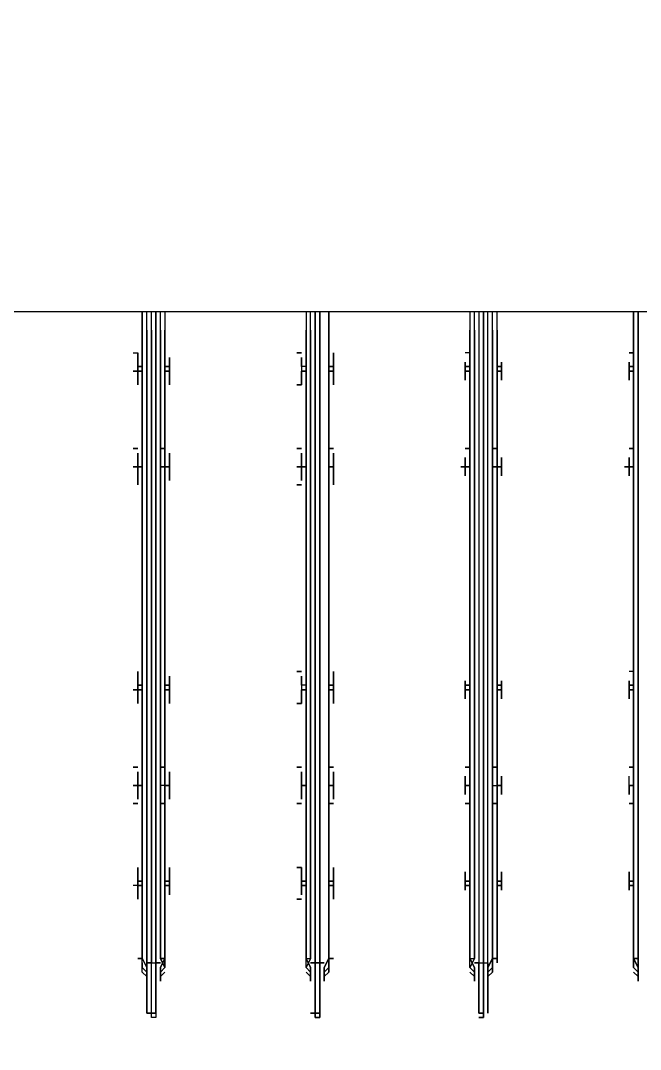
# Model space of a CAD drawing. Header units: metres. Extents: x 530959 to 531458, y 2674234 to 2674577.
# Drawn here: x 531161.9107 to 531162.0992, y 2674391.1838 to 2674391.4964 of the extents above; entities that cross this region are included whole.
import ezdxf

# ---------------------------------------------------------------- set-up
doc = ezdxf.new("R2010")
doc.units = ezdxf.units.M
doc.linetypes.add('PDF_IMPORT', pattern=[1, 0.8, -0.2])
doc.layers.add('300mm Hume Pipe', color=74, linetype='Continuous')
doc.layers.add('IDT', color=7, linetype='Continuous')

# ---------------------------------------------------------------- blocks, each defined once
blk = doc.blocks.new('IDT')
at = {"layer": 'IDT', "color": 0, "lineweight": 25}
for p, q in [((14.09583, 15.45292), (14.09583, 15.46952)), ((14.09583, 15.46952), (14.09583, 15.45292)), ((14.09721, 15.46952), (14.09583, 15.46952)), ((14.09583, 15.46952), (14.09721, 15.46952)), ((14.09583, 15.45292), (14.09583, 15.46952)), ((14.09583, 15.46952), (14.09583, 15.45292)), ((14.14562, 15.46952), (14.14562, 15.45292)), ((14.14701, 15.46952), (14.14562, 15.46952)), ((14.14562, 15.45292), (14.14562, 15.46952)), ((14.14562, 15.46952), (14.14701, 15.46952)), ((14.14701, 15.45292), (14.14701, 15.46952)), ((14.14701, 15.46952), (14.14701, 15.45292)), ((14.19542, 15.45292), (14.19542, 15.46952)), ((14.19542, 15.46952), (14.1968, 15.46952)), ((14.19542, 15.45292), (14.19542, 15.46952)), ((14.19542, 15.46952), (14.1968, 15.46952)), ((14.1968, 15.46952), (14.1968, 15.45292)), ((14.1968, 15.46952), (14.1968, 15.45292)), ((14.09445, 15.45292), (14.09445, 15.46813)), ((14.09445, 15.46813), (14.09445, 15.45292)), ((14.09721, 15.46813), (14.09583, 15.46813)), ((14.09583, 15.46813), (14.09721, 15.46813)), ((14.09721, 15.46813), (14.09583, 15.46813)), ((14.09583, 15.46813), (14.09721, 15.46813)), ((14.09721, 15.46813), (14.09721, 15.45292)), ((14.09721, 15.45292), (14.09721, 15.46813)), ((14.14701, 15.46813), (14.14562, 15.46813)), ((14.14562, 15.46813), (14.14562, 15.45292)), ((14.14562, 15.45292), (14.14562, 15.46813)), ((14.14562, 15.46813), (14.14701, 15.46813)), ((14.14701, 15.46813), (14.14839, 15.46813)), ((14.14839, 15.46813), (14.14701, 15.46813)), ((14.14701, 15.46813), (14.14701, 15.45292)), ((14.14701, 15.45292), (14.14701, 15.46813)), ((14.19542, 15.45292), (14.19542, 15.46813)), ((14.19542, 15.46813), (14.1968, 15.46813)), ((14.1968, 15.46813), (14.19542, 15.46813)), ((14.19542, 15.46813), (14.19542, 15.45292)), ((14.1968, 15.46813), (14.19818, 15.46813)), ((14.19818, 15.46813), (14.1968, 15.46813)), ((14.19818, 15.46813), (14.19818, 15.45292)), ((14.19818, 15.45292), (14.19818, 15.46813)), ((14.0488, 15.4543), (14.0488, 15.45845)), ((14.0488, 15.45845), (14.0488, 15.4543)), ((14.0488, 15.4543), (14.0488, 15.45845)), ((14.0488, 15.45845), (14.0488, 15.45707)), ((14.0488, 15.45707), (14.0488, 15.45845)), ((14.0488, 15.45845), (14.0488, 15.45707)), ((14.0488, 15.45707), (14.0488, 15.45845)), ((14.0488, 15.45845), (14.0488, 15.4543)), ((14.0488, 15.45707), (14.05018, 15.45569)), ((14.05018, 15.45569), (14.0488, 15.45707)), ((14.0488, 15.45707), (14.05018, 15.45569)), ((14.05018, 15.45569), (14.0488, 15.45707)), ((14.09306, 15.45569), (14.09445, 15.45707)), ((14.09445, 15.45707), (14.09306, 15.45569)), ((14.09445, 15.45707), (14.09445, 15.45845)), ((14.09445, 15.45845), (14.09445, 15.4543)), ((14.09445, 15.4543), (14.09445, 15.45845)), ((14.09445, 15.45845), (14.09445, 15.45707)), ((14.0986, 15.4543), (14.0986, 15.45845)), ((14.0986, 15.45845), (14.0986, 15.45707)), ((14.0986, 15.45707), (14.0986, 15.45845)), ((14.0986, 15.45845), (14.0986, 15.4543)), ((14.0986, 15.45707), (14.09998, 15.45569)), ((14.09998, 15.45569), (14.0986, 15.45707)), ((14.14424, 15.45707), (14.14286, 15.45569)), ((14.14286, 15.45569), (14.14424, 15.45707)), ((14.14424, 15.45845), (14.14424, 15.45707)), ((14.14424, 15.45707), (14.14424, 15.45845)), ((14.14424, 15.4543), (14.14424, 15.45845)), ((14.14424, 15.45845), (14.14424, 15.4543)), ((14.14839, 15.4543), (14.14839, 15.45845)), ((14.14839, 15.45845), (14.14839, 15.45707)), ((14.14839, 15.45707), (14.14839, 15.45845)), ((14.14839, 15.45845), (14.14839, 15.4543)), ((14.14839, 15.45707), (14.14977, 15.45569)), ((14.14977, 15.45569), (14.14839, 15.45707)), ((14.19403, 15.45707), (14.19265, 15.45569)), ((14.19265, 15.45569), (14.19403, 15.45707)), ((14.19403, 15.4543), (14.19403, 15.45845)), ((14.19403, 15.45845), (14.19403, 15.45707)), ((14.19403, 15.45707), (14.19403, 15.45845)), ((14.19403, 15.45845), (14.19403, 15.4543)), ((14.19818, 15.4543), (14.19818, 15.45845)), ((14.19818, 15.45845), (14.19818, 15.45707)), ((14.19818, 15.4543), (14.19818, 15.45845)), ((14.19818, 15.45845), (14.19818, 15.45707)), ((14.19818, 15.45707), (14.19957, 15.45569)), ((14.19818, 15.45707), (14.19957, 15.45569)), ((14.0488, 15.45154), (14.0488, 15.45569)), ((14.0488, 15.45569), (14.05018, 15.4543)), ((14.0488, 15.45154), (14.0488, 15.45569)), ((14.0488, 15.45569), (14.05018, 15.4543)), ((14.0488, 15.45569), (14.0488, 15.45154)), ((14.05018, 15.4543), (14.0488, 15.45569)), ((14.0488, 15.45154), (14.0488, 15.45569)), ((14.05018, 15.4543), (14.0488, 15.45569)), ((14.05018, 15.45154), (14.0488, 15.4543)), ((14.0488, 15.4543), (14.05018, 15.45154)), ((14.05018, 15.45154), (14.0488, 15.4543)), ((14.0488, 15.4543), (14.05018, 15.45154)), ((14.05018, 15.4543), (14.05018, 15.45292)), ((14.05018, 15.4543), (14.05018, 15.45292)), ((14.05018, 15.45292), (14.05018, 15.4543)), ((14.05018, 15.45292), (14.05018, 15.4543)), ((14.09306, 15.4543), (14.09445, 15.45569)), ((14.09445, 15.45569), (14.09306, 15.4543)), ((14.09306, 15.45154), (14.09306, 15.45569)), ((14.09306, 15.45569), (14.09306, 15.45154)), ((14.09306, 15.45292), (14.09306, 15.4543)), ((14.09306, 15.4543), (14.09306, 15.45292)), ((14.09445, 15.4543), (14.09306, 15.45154)), ((14.09306, 15.45154), (14.09445, 15.4543)), ((14.09998, 15.4543), (14.0986, 15.45569)), ((14.0986, 15.45569), (14.09998, 15.4543)), ((14.09998, 15.4543), (14.0986, 15.45569)), ((14.0986, 15.45569), (14.09998, 15.4543)), ((14.09998, 15.45154), (14.0986, 15.4543)), ((14.0986, 15.4543), (14.09998, 15.45154)), ((14.0986, 15.45154), (14.09998, 15.4543)), ((14.0986, 15.45154), (14.09998, 15.4543)), ((14.09998, 15.4543), (14.09998, 15.45292)), ((14.09998, 15.4543), (14.09998, 15.45292)), ((14.14286, 15.45569), (14.14286, 15.45154)), ((14.14286, 15.45154), (14.14286, 15.45569)), ((14.14286, 15.4543), (14.14424, 15.45569)), ((14.14424, 15.45569), (14.14286, 15.4543)), ((14.14286, 15.45292), (14.14286, 15.4543)), ((14.14286, 15.4543), (14.14286, 15.45292)), ((14.14286, 15.45154), (14.14424, 15.4543)), ((14.14424, 15.4543), (14.14286, 15.45154)), ((14.14977, 15.4543), (14.14839, 15.45569)), ((14.14839, 15.45569), (14.14977, 15.4543)), ((14.14977, 15.4543), (14.14839, 15.45569)), ((14.14839, 15.45569), (14.14977, 15.4543)), ((14.14977, 15.45154), (14.14839, 15.4543)), ((14.14839, 15.4543), (14.14977, 15.45154)), ((14.14839, 15.45154), (14.14977, 15.4543)), ((14.14839, 15.45154), (14.14977, 15.4543)), ((14.14977, 15.4543), (14.14977, 15.45292)), ((14.14977, 15.4543), (14.14977, 15.45292)), ((14.19403, 15.45569), (14.19265, 15.4543)), ((14.19265, 15.4543), (14.19403, 15.45569)), ((14.19403, 15.45569), (14.19265, 15.4543)), ((14.19265, 15.4543), (14.19403, 15.45569)), ((14.19265, 15.4543), (14.19265, 15.45292)), ((14.19265, 15.45292), (14.19265, 15.4543)), ((14.19265, 15.4543), (14.19403, 15.45154)), ((14.19265, 15.45154), (14.19403, 15.4543)), ((14.19403, 15.4543), (14.19265, 15.45154)), ((14.19403, 15.45154), (14.19265, 15.4543)), ((14.19957, 15.4543), (14.19818, 15.45569)), ((14.19957, 15.4543), (14.19818, 15.45569)), ((14.19957, 15.45154), (14.19818, 15.4543)), ((14.19957, 15.45154), (14.19818, 15.4543)), ((14.19957, 15.45569), (14.19957, 15.45154)), ((14.19957, 15.45569), (14.19957, 15.45154)), ((14.19957, 15.45292), (14.19957, 15.4543)), ((14.19957, 15.45292), (14.19957, 15.4543)), ((14.05018, 15.45154), (14.0488, 15.45154)), ((14.05018, 15.45154), (14.0488, 15.45154)), ((14.0488, 15.45154), (14.05018, 15.45154)), ((14.05018, 15.45154), (14.0488, 15.45154)), ((14.0488, 15.26066), (14.0488, 15.45154)), ((14.0488, 15.45154), (14.0488, 15.25513)), ((14.0488, 15.25513), (14.0488, 15.45154)), ((14.0488, 15.45154), (14.0488, 15.25513)), ((14.05018, 15.45292), (14.05018, 15.45154)), ((14.05018, 15.45292), (14.05018, 15.45154)), ((14.05018, 15.45154), (14.05018, 15.45292)), ((14.05018, 15.45292), (14.05018, 15.45154)), ((14.05018, 15.26066), (14.05018, 15.45154)), ((14.05018, 15.45154), (14.05018, 15.25513)), ((14.05018, 15.25513), (14.05018, 15.45154)), ((14.05018, 15.45154), (14.05018, 15.25513)), ((14.09168, 15.45154), (14.09168, 15.45292)), ((14.09168, 15.45292), (14.09168, 15.45154)), ((14.09168, 15.26066), (14.09168, 15.45154)), ((14.09168, 15.45154), (14.09306, 15.45154)), ((14.09306, 15.45154), (14.09168, 15.45154)), ((14.09168, 15.45154), (14.09168, 15.25513)), ((14.09306, 15.26066), (14.09306, 15.45154)), ((14.09306, 15.45154), (14.09306, 15.25513)), ((14.09583, 15.45292), (14.09445, 15.45292)), ((14.09445, 15.45292), (14.09445, 15.26066)), ((14.09583, 15.45292), (14.09445, 15.45292)), ((14.09445, 15.45292), (14.09445, 15.25513)), ((14.09721, 15.45292), (14.09583, 15.45292)), ((14.09721, 15.45292), (14.09583, 15.45292)), ((14.09583, 15.26066), (14.09583, 15.45292)), ((14.09583, 15.45292), (14.09583, 15.26066)), ((14.09583, 15.25513), (14.09583, 15.45292)), ((14.09583, 15.45292), (14.09583, 15.25513)), ((14.09721, 15.25513), (14.09721, 15.45292)), ((14.09721, 15.45292), (14.0986, 15.45292)), ((14.0986, 15.45292), (14.09721, 15.45292)), ((14.09721, 15.26066), (14.09721, 15.45292)), ((14.09998, 15.45154), (14.0986, 15.45154)), ((14.09998, 15.45154), (14.0986, 15.45154)), ((14.0986, 15.26066), (14.0986, 15.45154)), ((14.0986, 15.45154), (14.0986, 15.25513)), ((14.09998, 15.45292), (14.09998, 15.45154)), ((14.09998, 15.45292), (14.09998, 15.45154)), ((14.09998, 15.25513), (14.09998, 15.45154)), ((14.09998, 15.45154), (14.09998, 15.26066)), ((14.14286, 15.45154), (14.14147, 15.45154)), ((14.14147, 15.45154), (14.14286, 15.45154)), ((14.14286, 15.45154), (14.14286, 15.45292)), ((14.14286, 15.45292), (14.14286, 15.45154)), ((14.14286, 15.45154), (14.14286, 15.26066)), ((14.14286, 15.26066), (14.14286, 15.45154)), ((14.14286, 15.45154), (14.14286, 15.25513)), ((14.14286, 15.25513), (14.14286, 15.45154)), ((14.14562, 15.45292), (14.14424, 15.45292)), ((14.14424, 15.45292), (14.14562, 15.45292)), ((14.14562, 15.45292), (14.14562, 15.26066)), ((14.14562, 15.26066), (14.14562, 15.45292)), ((14.14562, 15.45292), (14.14701, 15.45292)), ((14.14701, 15.45292), (14.14562, 15.45292)), ((14.14562, 15.45292), (14.14562, 15.25513)), ((14.14562, 15.25513), (14.14562, 15.45292)), ((14.14701, 15.45292), (14.14701, 15.26066)), ((14.14701, 15.26066), (14.14701, 15.45292)), ((14.14701, 15.45292), (14.14839, 15.45292)), ((14.14839, 15.45292), (14.14701, 15.45292)), ((14.14701, 15.45292), (14.14701, 15.25513)), ((14.14701, 15.25513), (14.14701, 15.45292)), ((14.14977, 15.45154), (14.14839, 15.45154)), ((14.14977, 15.45154), (14.14839, 15.45154)), ((14.14839, 15.26066), (14.14839, 15.45154)), ((14.14839, 15.45154), (14.14839, 15.25513)), ((14.14977, 15.45292), (14.14977, 15.45154)), ((14.14977, 15.45292), (14.14977, 15.45154)), ((14.14977, 15.25513), (14.14977, 15.45154)), ((14.14977, 15.45154), (14.14977, 15.26066)), ((14.19265, 15.45154), (14.19265, 15.45292)), ((14.19265, 15.45292), (14.19265, 15.45154)), ((14.19403, 15.45154), (14.19265, 15.45154)), ((14.19265, 15.45154), (14.19403, 15.45154)), ((14.19265, 15.25513), (14.19265, 15.45154)), ((14.19265, 15.45154), (14.19265, 15.26066)), ((14.19542, 15.45292), (14.19403, 15.45292)), ((14.19403, 15.45292), (14.19542, 15.45292)), ((14.19403, 15.26066), (14.19403, 15.45154)), ((14.19403, 15.45154), (14.19403, 15.25513)), ((14.19542, 15.45292), (14.19542, 15.26066)), ((14.19542, 15.26066), (14.19542, 15.45292)), ((14.19542, 15.45292), (14.19542, 15.25513)), ((14.19542, 15.25513), (14.19542, 15.45292)), ((14.1968, 15.45292), (14.19542, 15.45292)), ((14.1968, 15.45292), (14.19542, 15.45292)), ((14.1968, 15.45292), (14.19818, 15.45292)), ((14.19818, 15.45292), (14.1968, 15.45292)), ((14.1968, 15.26066), (14.1968, 15.45292)), ((14.1968, 15.45292), (14.1968, 15.25513)), ((14.19818, 15.45292), (14.19818, 15.25513)), ((14.19818, 15.26066), (14.19818, 15.45292)), ((14.19957, 15.45292), (14.19957, 15.45154)), ((14.19957, 15.45292), (14.19957, 15.45154)), ((14.19957, 15.45154), (14.19957, 15.26066)), ((14.19957, 15.26066), (14.19957, 15.45154)), ((14.19957, 15.45154), (14.20095, 15.45154)), ((14.20095, 15.45154), (14.19957, 15.45154)), ((14.19957, 15.45154), (14.19957, 15.25513)), ((14.19957, 15.25513), (14.19957, 15.45154)), ((14.05018, 15.42941), (14.05018, 15.43355)), ((14.05018, 15.43355), (14.05018, 15.42941)), ((14.05018, 15.42941), (14.05018, 15.43355)), ((14.05018, 15.43355), (14.05018, 15.42941)), ((14.05018, 15.43217), (14.05018, 15.43079)), ((14.05018, 15.43079), (14.05018, 15.43217)), ((14.05018, 15.43217), (14.05018, 15.43079)), ((14.05018, 15.43079), (14.05018, 15.43217)), ((14.09168, 15.42941), (14.09168, 15.43355)), ((14.09168, 15.43355), (14.09168, 15.42802)), ((14.09168, 15.43079), (14.09168, 15.43217)), ((14.09168, 15.43217), (14.09168, 15.43079)), ((14.09998, 15.42941), (14.09998, 15.43355)), ((14.09998, 15.43355), (14.09998, 15.42941)), ((14.09998, 15.43217), (14.09998, 15.43079)), ((14.09998, 15.43079), (14.09998, 15.43217)), ((14.14147, 15.42941), (14.14147, 15.43355)), ((14.14147, 15.43355), (14.14147, 15.42941)), ((14.14147, 15.43079), (14.14147, 15.43217)), ((14.14147, 15.43217), (14.14147, 15.43079)), ((14.14977, 15.42941), (14.14977, 15.43355)), ((14.14977, 15.43355), (14.14977, 15.42941)), ((14.15254, 15.43355), (14.15115, 15.43355)), ((14.15115, 15.43355), (14.15254, 15.43355)), ((14.15115, 15.43217), (14.15115, 15.43079)), ((14.15115, 15.43079), (14.15115, 15.43217)), ((14.19127, 15.43079), (14.19127, 15.43217)), ((14.19127, 15.43217), (14.19127, 15.43079)), ((14.19265, 15.42802), (14.19265, 15.43355)), ((14.19265, 15.43355), (14.19265, 15.42941)), ((14.20095, 15.43355), (14.20095, 15.42941)), ((14.20095, 15.42941), (14.20095, 15.43355)), ((14.20095, 15.43217), (14.20095, 15.43079)), ((14.20095, 15.43079), (14.20095, 15.43217)), ((14.05018, 15.42802), (14.05018, 15.42941)), ((14.05018, 15.42941), (14.05157, 15.42941)), ((14.05018, 15.42802), (14.05018, 15.42941)), ((14.05018, 15.42941), (14.05157, 15.42941)), ((14.05157, 15.42941), (14.05018, 15.42941)), ((14.05018, 15.42941), (14.05018, 15.42802)), ((14.05157, 15.42941), (14.05018, 15.42941)), ((14.05018, 15.42941), (14.05018, 15.42802)), ((14.05018, 15.42941), (14.05157, 15.42941)), ((14.05018, 15.42941), (14.05157, 15.42941)), ((14.05157, 15.42941), (14.05157, 15.43079)), ((14.05157, 15.43079), (14.05157, 15.42941)), ((14.05157, 15.42941), (14.05157, 15.43079)), ((14.05157, 15.42941), (14.05157, 15.43079)), ((14.05157, 15.42941), (14.05157, 15.42802)), ((14.05157, 15.42802), (14.05157, 15.42941)), ((14.05157, 15.42941), (14.05157, 15.42802)), ((14.05157, 15.42802), (14.05157, 15.42941)), ((14.0903, 15.42941), (14.0903, 15.43079)), ((14.0903, 15.43079), (14.0903, 15.42941)), ((14.09168, 15.42941), (14.0903, 15.42941)), ((14.0903, 15.42941), (14.09168, 15.42941)), ((14.0903, 15.42802), (14.0903, 15.42941)), ((14.0903, 15.42941), (14.0903, 15.42802)), ((14.09168, 15.42387), (14.09168, 15.42941)), ((14.10136, 15.42941), (14.09998, 15.42941)), ((14.09998, 15.42941), (14.09998, 15.42802)), ((14.09998, 15.42802), (14.09998, 15.42941)), ((14.09998, 15.42941), (14.10136, 15.42941)), ((14.09998, 15.42941), (14.10136, 15.42941)), ((14.10136, 15.43079), (14.10136, 15.42941)), ((14.10136, 15.42941), (14.10136, 15.43079)), ((14.10136, 15.42802), (14.10136, 15.42941)), ((14.10136, 15.42941), (14.10136, 15.42802)), ((14.14147, 15.43079), (14.14147, 15.42941)), ((14.14147, 15.42941), (14.14147, 15.43079)), ((14.14286, 15.42941), (14.14147, 15.42941)), ((14.14147, 15.42941), (14.14286, 15.42941)), ((14.14147, 15.42941), (14.14147, 15.42802)), ((14.14147, 15.42802), (14.14147, 15.42941)), ((14.14147, 15.42802), (14.14147, 15.42941)), ((14.14147, 15.42941), (14.14147, 15.42802)), ((14.14977, 15.42802), (14.14977, 15.42941)), ((14.14977, 15.42941), (14.14977, 15.42802)), ((14.15115, 15.42941), (14.14977, 15.42941)), ((14.14977, 15.42941), (14.15115, 15.42941)), ((14.14977, 15.42941), (14.15115, 15.42941)), ((14.15115, 15.43079), (14.15115, 15.42941)), ((14.15115, 15.42941), (14.15115, 15.43079)), ((14.15115, 15.42941), (14.15115, 15.42802)), ((14.15115, 15.42802), (14.15115, 15.42941)), ((14.19127, 15.43079), (14.19127, 15.42941)), ((14.19127, 15.42941), (14.19127, 15.43079)), ((14.19127, 15.42802), (14.19127, 15.42941)), ((14.19127, 15.42941), (14.19127, 15.42802)), ((14.19127, 15.42941), (14.19265, 15.42941)), ((14.19265, 15.42941), (14.19127, 15.42941)), ((14.19265, 15.42941), (14.19265, 15.42387)), ((14.20095, 15.42941), (14.19957, 15.42941)), ((14.19957, 15.42941), (14.20095, 15.42941)), ((14.20095, 15.42941), (14.20095, 15.43079)), ((14.20095, 15.43079), (14.20095, 15.42941)), ((14.20095, 15.42802), (14.20095, 15.42941)), ((14.20095, 15.42941), (14.20095, 15.42802)), ((14.20095, 15.42941), (14.20095, 15.42802)), ((14.20095, 15.42802), (14.20095, 15.42941)), ((14.20095, 15.42941), (14.20233, 15.42941)), ((14.05157, 15.42802), (14.05018, 15.42802)), ((14.05018, 15.42802), (14.05018, 15.42387)), ((14.05018, 15.42387), (14.05018, 15.42802)), ((14.05018, 15.42802), (14.05157, 15.42802)), ((14.05157, 15.42802), (14.05018, 15.42802)), ((14.05018, 15.42802), (14.05018, 15.42387)), ((14.05018, 15.42387), (14.05018, 15.42802)), ((14.05018, 15.42802), (14.05157, 15.42802)), ((14.05157, 15.42526), (14.05157, 15.42802)), ((14.05157, 15.42802), (14.05157, 15.42526)), ((14.05157, 15.42526), (14.05157, 15.42802)), ((14.05157, 15.42802), (14.05157, 15.42526)), ((14.0903, 15.42526), (14.0903, 15.42802)), ((14.0903, 15.42802), (14.0903, 15.42526)), ((14.09168, 15.42802), (14.0903, 15.42802)), ((14.0903, 15.42802), (14.09168, 15.42802)), ((14.09168, 15.42802), (14.09168, 15.42387)), ((14.09998, 15.42802), (14.10136, 15.42802)), ((14.10136, 15.42802), (14.09998, 15.42802)), ((14.09998, 15.42802), (14.09998, 15.42387)), ((14.09998, 15.42387), (14.09998, 15.42802)), ((14.10136, 15.42802), (14.10136, 15.42526)), ((14.10136, 15.42526), (14.10136, 15.42802)), ((14.14147, 15.42802), (14.14286, 15.42802)), ((14.14286, 15.42802), (14.14147, 15.42802)), ((14.14147, 15.42802), (14.14147, 15.42387)), ((14.14147, 15.42387), (14.14147, 15.42802)), ((14.14147, 15.42526), (14.14147, 15.42802)), ((14.14147, 15.42802), (14.14147, 15.42526)), ((14.14977, 15.42802), (14.14977, 15.42387)), ((14.14977, 15.42387), (14.14977, 15.42802)), ((14.15115, 15.42802), (14.14977, 15.42802)), ((14.14977, 15.42802), (14.15115, 15.42802)), ((14.15115, 15.42802), (14.15115, 15.42526)), ((14.15115, 15.42526), (14.15115, 15.42802)), ((14.19265, 15.42802), (14.19127, 15.42802)), ((14.19127, 15.42802), (14.19265, 15.42802)), ((14.19127, 15.42526), (14.19127, 15.42802)), ((14.19127, 15.42802), (14.19127, 15.42526)), ((14.19265, 15.42387), (14.19265, 15.42802)), ((14.19957, 15.42802), (14.20095, 15.42802)), ((14.20095, 15.42802), (14.19957, 15.42802)), ((14.20095, 15.42802), (14.20095, 15.42387)), ((14.20095, 15.42526), (14.20095, 15.42802)), ((14.20095, 15.42802), (14.20095, 15.42387)), ((14.20095, 15.42526), (14.20095, 15.42802)), ((14.05018, 15.42387), (14.05018, 15.42526)), ((14.05018, 15.42526), (14.05018, 15.42387)), ((14.05018, 15.42387), (14.05018, 15.42526)), ((14.05018, 15.42526), (14.05018, 15.42387)), ((14.09168, 15.42387), (14.09168, 15.42526)), ((14.09168, 15.42526), (14.09168, 15.42387)), ((14.09998, 15.42526), (14.09998, 15.42387)), ((14.09998, 15.42387), (14.09998, 15.42526)), ((14.14147, 15.42387), (14.14147, 15.42526)), ((14.14147, 15.42526), (14.14147, 15.42387)), ((14.15115, 15.42526), (14.15115, 15.42387)), ((14.15115, 15.42387), (14.15115, 15.42526)), ((14.15115, 15.42387), (14.15254, 15.42387)), ((14.15254, 15.42387), (14.15115, 15.42387)), ((14.19127, 15.42387), (14.19127, 15.42526)), ((14.19127, 15.42526), (14.19127, 15.42387)), ((14.20095, 15.42387), (14.20095, 15.42526)), ((14.20095, 15.42387), (14.20095, 15.42526)), ((14.05157, 15.40451), (14.05018, 15.40451)), ((14.05018, 15.40451), (14.05157, 15.40451)), ((14.05157, 15.40451), (14.05018, 15.40451)), ((14.05018, 15.40451), (14.05157, 15.40451)), ((14.09306, 15.40451), (14.09168, 15.40451)), ((14.09168, 15.40451), (14.09306, 15.40451)), ((14.10136, 15.40451), (14.09998, 15.40451)), ((14.09998, 15.40451), (14.10136, 15.40451)), ((14.14286, 15.40451), (14.14147, 15.40451)), ((14.14147, 15.40451), (14.14286, 15.40451)), ((14.15254, 15.40451), (14.15115, 15.40451)), ((14.15115, 15.40451), (14.15254, 15.40451)), ((14.19403, 15.40451), (14.19265, 15.40451)), ((14.19265, 15.40451), (14.19403, 15.40451)), ((14.20233, 15.40451), (14.20095, 15.40451)), ((14.20095, 15.40451), (14.20233, 15.40451)), ((14.05018, 15.40174), (14.05018, 15.40313)), ((14.05018, 15.39898), (14.05018, 15.40313)), ((14.05018, 15.40313), (14.05018, 15.39898)), ((14.05018, 15.40174), (14.05018, 15.40313)), ((14.05018, 15.40313), (14.05018, 15.40174)), ((14.05018, 15.40174), (14.05018, 15.40313)), ((14.05018, 15.39898), (14.05018, 15.40313)), ((14.05018, 15.40313), (14.05018, 15.39898)), ((14.05157, 15.40174), (14.05157, 15.39898)), ((14.05157, 15.40174), (14.05157, 15.39898)), ((14.05157, 15.39898), (14.05157, 15.40174)), ((14.05157, 15.40174), (14.05157, 15.39898)), ((14.0903, 15.39898), (14.0903, 15.40174)), ((14.0903, 15.40174), (14.0903, 15.39898)), ((14.09168, 15.39898), (14.09168, 15.40313)), ((14.09168, 15.40313), (14.09168, 15.40174)), ((14.09168, 15.40174), (14.09168, 15.40313)), ((14.09168, 15.40313), (14.09168, 15.39898)), ((14.09998, 15.40313), (14.09998, 15.40174)), ((14.09998, 15.40174), (14.09998, 15.40313)), ((14.09998, 15.39898), (14.09998, 15.40313)), ((14.09998, 15.40313), (14.09998, 15.39898)), ((14.10136, 15.39898), (14.10136, 15.40174)), ((14.10136, 15.40174), (14.10136, 15.39898)), ((14.14147, 15.40174), (14.14147, 15.40313)), ((14.14147, 15.40313), (14.14147, 15.39898)), ((14.14147, 15.40174), (14.14147, 15.40313)), ((14.14147, 15.40313), (14.14147, 15.39898)), ((14.14147, 15.39898), (14.14147, 15.40174)), ((14.14147, 15.39898), (14.14147, 15.40174)), ((14.14977, 15.39898), (14.14977, 15.40313)), ((14.14977, 15.40313), (14.14977, 15.39898)), ((14.15115, 15.40174), (14.15115, 15.40313)), ((14.15115, 15.40313), (14.15115, 15.40174)), ((14.15115, 15.39898), (14.15115, 15.40174)), ((14.15115, 15.40174), (14.15115, 15.39898)), ((14.19127, 15.40174), (14.19127, 15.40313)), ((14.19127, 15.40313), (14.19127, 15.40174)), ((14.19127, 15.39898), (14.19127, 15.40174)), ((14.19127, 15.40174), (14.19127, 15.39898)), ((14.19265, 15.39898), (14.19265, 15.40313)), ((14.19265, 15.40313), (14.19265, 15.39898)), ((14.20095, 15.39898), (14.20095, 15.40313)), ((14.20095, 15.40313), (14.20095, 15.39898)), ((14.20095, 15.40174), (14.20095, 15.40313)), ((14.20095, 15.40174), (14.20095, 15.40313)), ((14.20095, 15.40174), (14.20095, 15.39898)), ((14.20095, 15.39898), (14.20095, 15.40174)), ((14.05018, 15.39898), (14.05018, 15.39483)), ((14.05018, 15.39483), (14.05018, 15.39898)), ((14.05018, 15.39898), (14.05157, 15.39898)), ((14.05157, 15.39898), (14.05018, 15.39898)), ((14.05018, 15.39898), (14.05157, 15.39898)), ((14.05157, 15.39898), (14.05018, 15.39898)), ((14.05018, 15.39898), (14.05157, 15.39898)), ((14.05157, 15.39898), (14.05018, 15.39898)), ((14.05018, 15.39898), (14.05018, 15.39483)), ((14.05018, 15.39483), (14.05018, 15.39898)), ((14.05018, 15.39898), (14.05157, 15.39898)), ((14.05157, 15.39898), (14.05018, 15.39898)), ((14.05018, 15.39898), (14.05157, 15.39898)), ((14.05157, 15.39898), (14.05018, 15.39898)), ((14.05018, 15.39898), (14.05157, 15.39898)), ((14.05157, 15.39898), (14.05018, 15.39898)), ((14.05018, 15.39898), (14.05157, 15.39898)), ((14.05157, 15.39898), (14.05018, 15.39898)), ((14.05157, 15.39898), (14.05018, 15.39898)), ((14.05018, 15.39898), (14.05157, 15.39898)), ((14.05157, 15.39898), (14.05157, 15.39621)), ((14.05157, 15.39898), (14.05157, 15.39621)), ((14.05157, 15.39898), (14.05157, 15.39621)), ((14.05157, 15.39898), (14.05157, 15.39621)), ((14.09168, 15.39898), (14.0903, 15.39898)), ((14.0903, 15.39898), (14.0903, 15.39621)), ((14.0903, 15.39621), (14.0903, 15.39898)), ((14.0903, 15.39898), (14.09168, 15.39898)), ((14.09168, 15.39898), (14.0903, 15.39898)), ((14.0903, 15.39898), (14.09168, 15.39898)), ((14.09306, 15.39898), (14.09168, 15.39898)), ((14.09168, 15.39898), (14.09168, 15.39483)), ((14.09168, 15.39483), (14.09168, 15.39898)), ((14.10136, 15.39898), (14.09998, 15.39898)), ((14.09998, 15.39898), (14.10136, 15.39898)), ((14.10136, 15.39898), (14.09998, 15.39898)), ((14.09998, 15.39898), (14.09998, 15.39483)), ((14.09998, 15.39483), (14.09998, 15.39898)), ((14.09998, 15.39898), (14.10136, 15.39898)), ((14.10136, 15.39898), (14.09998, 15.39898)), ((14.09998, 15.39898), (14.10136, 15.39898)), ((14.10136, 15.39898), (14.09998, 15.39898)), ((14.09998, 15.39898), (14.10136, 15.39898)), ((14.10136, 15.39621), (14.10136, 15.39898)), ((14.10136, 15.39898), (14.10136, 15.39621)), ((14.14147, 15.39898), (14.14286, 15.39898)), ((14.14286, 15.39898), (14.14147, 15.39898)), ((14.14147, 15.39898), (14.14286, 15.39898)), ((14.14286, 15.39898), (14.14147, 15.39898)), ((14.14147, 15.39898), (14.14147, 15.39483)), ((14.14147, 15.39483), (14.14147, 15.39898)), ((14.14286, 15.39898), (14.14147, 15.39898)), ((14.14147, 15.39898), (14.14147, 15.39621)), ((14.14147, 15.39621), (14.14147, 15.39898)), ((14.15115, 15.39898), (14.14977, 15.39898)), ((14.14977, 15.39898), (14.15115, 15.39898)), ((14.15115, 15.39898), (14.14977, 15.39898)), ((14.14977, 15.39898), (14.14977, 15.39483)), ((14.14977, 15.39483), (14.14977, 15.39898)), ((14.14977, 15.39898), (14.15115, 15.39898)), ((14.15115, 15.39898), (14.14977, 15.39898)), ((14.14977, 15.39898), (14.15115, 15.39898)), ((14.15115, 15.39898), (14.14977, 15.39898)), ((14.14977, 15.39898), (14.15115, 15.39898)), ((14.15115, 15.39621), (14.15115, 15.39898)), ((14.15115, 15.39898), (14.15115, 15.39621)), ((14.19265, 15.39898), (14.19127, 15.39898)), ((14.19127, 15.39898), (14.19265, 15.39898)), ((14.19265, 15.39898), (14.19127, 15.39898)), ((14.19127, 15.39898), (14.19127, 15.39621)), ((14.19127, 15.39621), (14.19127, 15.39898)), ((14.19127, 15.39898), (14.19265, 15.39898)), ((14.19265, 15.39898), (14.19265, 15.39483)), ((14.19265, 15.39483), (14.19265, 15.39898)), ((14.19265, 15.39898), (14.19403, 15.39898)), ((14.20095, 15.39898), (14.19957, 15.39898)), ((14.19957, 15.39898), (14.20095, 15.39898)), ((14.19957, 15.39898), (14.20095, 15.39898)), ((14.20095, 15.39898), (14.19957, 15.39898)), ((14.20095, 15.39483), (14.20095, 15.39898)), ((14.20095, 15.39898), (14.20233, 15.39898)), ((14.20233, 15.39898), (14.20095, 15.39898)), ((14.20095, 15.39898), (14.20095, 15.39621)), ((14.20095, 15.39898), (14.20233, 15.39898)), ((14.20095, 15.39898), (14.20095, 15.39621)), ((14.20095, 15.39483), (14.20095, 15.39898)), ((14.20095, 15.39898), (14.20233, 15.39898)), ((14.20095, 15.39898), (14.20233, 15.39898)), ((14.05018, 15.39483), (14.05018, 15.39621)), ((14.05018, 15.39483), (14.05018, 15.39621)), ((14.05018, 15.39621), (14.05018, 15.39483)), ((14.05018, 15.39483), (14.05018, 15.39621)), ((14.09168, 15.39483), (14.09168, 15.39621)), ((14.09168, 15.39621), (14.09168, 15.39483)), ((14.09998, 15.39621), (14.09998, 15.39483)), ((14.09998, 15.39483), (14.09998, 15.39621)), ((14.14147, 15.39621), (14.14147, 15.39483)), ((14.14147, 15.39483), (14.14147, 15.39621)), ((14.15115, 15.39621), (14.15115, 15.39483)), ((14.15115, 15.39483), (14.15115, 15.39621)), ((14.19127, 15.39483), (14.19127, 15.39621)), ((14.19127, 15.39621), (14.19127, 15.39483)), ((14.20095, 15.39621), (14.20095, 15.39483)), ((14.20095, 15.39621), (14.20095, 15.39483)), ((14.05157, 15.39344), (14.05018, 15.39344)), ((14.05018, 15.39344), (14.05157, 15.39344)), ((14.05157, 15.39344), (14.05018, 15.39344)), ((14.05018, 15.39344), (14.05157, 15.39344)), ((14.09306, 15.39344), (14.09168, 15.39344)), ((14.09168, 15.39344), (14.09306, 15.39344)), ((14.10136, 15.39344), (14.09998, 15.39344)), ((14.09998, 15.39344), (14.10136, 15.39344)), ((14.14286, 15.39344), (14.14147, 15.39344)), ((14.14147, 15.39344), (14.14286, 15.39344)), ((14.15254, 15.39344), (14.15115, 15.39344)), ((14.15115, 15.39344), (14.15254, 15.39344)), ((14.19403, 15.39344), (14.19265, 15.39344)), ((14.19265, 15.39344), (14.19403, 15.39344)), ((14.20233, 15.39344), (14.20095, 15.39344)), ((14.20095, 15.39344), (14.20233, 15.39344)), ((14.05018, 15.37408), (14.05018, 15.36993)), ((14.05018, 15.36993), (14.05018, 15.37408)), ((14.05018, 15.37408), (14.05018, 15.3727)), ((14.05018, 15.3727), (14.05018, 15.37408)), ((14.05018, 15.36993), (14.05018, 15.37408)), ((14.05018, 15.37408), (14.05018, 15.3727)), ((14.05018, 15.3727), (14.05018, 15.37408)), ((14.05018, 15.37408), (14.05018, 15.36993)), ((14.05157, 15.36993), (14.05157, 15.3727)), ((14.05157, 15.3727), (14.05157, 15.36993)), ((14.05157, 15.36993), (14.05157, 15.3727)), ((14.05157, 15.3727), (14.05157, 15.36993)), ((14.0903, 15.36993), (14.0903, 15.3727)), ((14.0903, 15.3727), (14.0903, 15.36993)), ((14.09168, 15.3727), (14.09168, 15.37408)), ((14.09168, 15.37408), (14.09168, 15.36993)), ((14.09168, 15.36993), (14.09168, 15.37408)), ((14.09168, 15.37408), (14.09168, 15.3727)), ((14.09998, 15.37408), (14.09998, 15.3727)), ((14.09998, 15.3727), (14.09998, 15.37408)), ((14.09998, 15.36993), (14.09998, 15.37408)), ((14.09998, 15.37408), (14.09998, 15.36993)), ((14.10136, 15.36993), (14.10136, 15.3727)), ((14.10136, 15.3727), (14.10136, 15.36993)), ((14.14147, 15.3727), (14.14147, 15.37408)), ((14.14147, 15.37408), (14.14147, 15.36993)), ((14.14147, 15.36993), (14.14147, 15.37408)), ((14.14147, 15.37408), (14.14147, 15.3727)), ((14.14147, 15.36993), (14.14147, 15.3727)), ((14.14147, 15.3727), (14.14147, 15.36993)), ((14.14977, 15.36993), (14.14977, 15.37408)), ((14.14977, 15.37408), (14.14977, 15.36993)), ((14.15115, 15.37408), (14.15115, 15.3727)), ((14.15115, 15.3727), (14.15115, 15.37408)), ((14.15115, 15.37408), (14.15254, 15.37408)), ((14.15254, 15.37408), (14.15115, 15.37408)), ((14.15115, 15.36993), (14.15115, 15.3727)), ((14.15115, 15.3727), (14.15115, 15.36993)), ((14.19127, 15.3727), (14.19127, 15.37408)), ((14.19127, 15.37408), (14.19127, 15.3727)), ((14.19127, 15.36993), (14.19127, 15.3727)), ((14.19127, 15.3727), (14.19127, 15.36993)), ((14.19265, 15.36993), (14.19265, 15.37408)), ((14.19265, 15.37408), (14.19265, 15.36993)), ((14.20095, 15.3727), (14.20095, 15.37408)), ((14.20095, 15.37408), (14.20095, 15.3727)), ((14.20095, 15.36993), (14.20095, 15.37408)), ((14.20095, 15.37408), (14.20095, 15.36993)), ((14.20095, 15.36993), (14.20095, 15.3727)), ((14.20095, 15.3727), (14.20095, 15.36993)), ((14.05018, 15.36993), (14.05157, 15.36993)), ((14.05157, 15.36993), (14.05018, 15.36993)), ((14.05157, 15.36993), (14.05018, 15.36993)), ((14.05018, 15.36993), (14.05157, 15.36993)), ((14.05157, 15.36993), (14.05018, 15.36993)), ((14.05018, 15.36993), (14.05157, 15.36993)), ((14.05018, 15.36855), (14.05018, 15.36993)), ((14.05018, 15.36993), (14.05018, 15.36855)), ((14.05018, 15.3644), (14.05018, 15.36993)), ((14.05018, 15.36993), (14.05018, 15.36855)), ((14.05018, 15.36993), (14.05157, 15.36993)), ((14.05157, 15.36993), (14.05157, 15.36855)), ((14.05157, 15.36993), (14.05157, 15.36855)), ((14.05157, 15.36855), (14.05157, 15.36993)), ((14.05157, 15.36993), (14.05157, 15.36855)), ((14.0903, 15.36855), (14.0903, 15.36993)), ((14.0903, 15.36993), (14.0903, 15.36855)), ((14.09168, 15.36993), (14.0903, 15.36993)), ((14.0903, 15.36993), (14.09168, 15.36993)), ((14.09168, 15.36993), (14.09168, 15.36855)), ((14.09168, 15.36855), (14.09168, 15.36993)), ((14.09998, 15.36855), (14.09998, 15.36993)), ((14.09998, 15.36993), (14.10136, 15.36993)), ((14.10136, 15.36993), (14.09998, 15.36993)), ((14.09998, 15.36993), (14.09998, 15.3644)), ((14.10136, 15.36993), (14.09998, 15.36993)), ((14.09998, 15.36993), (14.10136, 15.36993)), ((14.10136, 15.36855), (14.10136, 15.36993)), ((14.10136, 15.36993), (14.10136, 15.36855)), ((14.14147, 15.36993), (14.14286, 15.36993)), ((14.14286, 15.36993), (14.14147, 15.36993)), ((14.14147, 15.36855), (14.14147, 15.36993)), ((14.14147, 15.36993), (14.14147, 15.36855)), ((14.14147, 15.36855), (14.14147, 15.36993)), ((14.14147, 15.36993), (14.14147, 15.36855)), ((14.15115, 15.36993), (14.14977, 15.36993)), ((14.14977, 15.36993), (14.15115, 15.36993)), ((14.15115, 15.36993), (14.14977, 15.36993)), ((14.14977, 15.36993), (14.14977, 15.36855)), ((14.15115, 15.36993), (14.14977, 15.36993)), ((14.14977, 15.36993), (14.14977, 15.3644)), ((14.15115, 15.36855), (14.15115, 15.36993)), ((14.15115, 15.36855), (14.15115, 15.36993)), ((14.19127, 15.36855), (14.19127, 15.36993)), ((14.19127, 15.36993), (14.19127, 15.36855)), ((14.19265, 15.36993), (14.19127, 15.36993)), ((14.19127, 15.36993), (14.19265, 15.36993)), ((14.19265, 15.36855), (14.19265, 15.36993)), ((14.19265, 15.36993), (14.19265, 15.36855)), ((14.20095, 15.36993), (14.19957, 15.36993)), ((14.19957, 15.36993), (14.20095, 15.36993)), ((14.20095, 15.36855), (14.20095, 15.36993)), ((14.20095, 15.36993), (14.20233, 15.36993)), ((14.20233, 15.36993), (14.20095, 15.36993)), ((14.20095, 15.36993), (14.20095, 15.36855)), ((14.20095, 15.36855), (14.20095, 15.36993)), ((14.20095, 15.36993), (14.20095, 15.36855)), ((14.05157, 15.36855), (14.05018, 15.36855)), ((14.05157, 15.36855), (14.05018, 15.36855)), ((14.05018, 15.36855), (14.05157, 15.36855)), ((14.05157, 15.36855), (14.05018, 15.36855)), ((14.05018, 15.36855), (14.05018, 15.3644)), ((14.05018, 15.3644), (14.05018, 15.36855)), ((14.05018, 15.36855), (14.05018, 15.3644)), ((14.05018, 15.36716), (14.05018, 15.36578)), ((14.05018, 15.36578), (14.05018, 15.36716)), ((14.05018, 15.36716), (14.05018, 15.36578)), ((14.05018, 15.36578), (14.05018, 15.36716)), ((14.05157, 15.36716), (14.05157, 15.36855)), ((14.05157, 15.36855), (14.05157, 15.36716)), ((14.05157, 15.36855), (14.05157, 15.36716)), ((14.05157, 15.36716), (14.05157, 15.36855)), ((14.0903, 15.36716), (14.0903, 15.36855)), ((14.0903, 15.36855), (14.0903, 15.36716)), ((14.09168, 15.36855), (14.0903, 15.36855)), ((14.0903, 15.36855), (14.09168, 15.36855)), ((14.09168, 15.3644), (14.09168, 15.36855)), ((14.09168, 15.36855), (14.09168, 15.3644)), ((14.09168, 15.36578), (14.09168, 15.36716)), ((14.09168, 15.36716), (14.09168, 15.36578)), ((14.09998, 15.3644), (14.09998, 15.36855)), ((14.09998, 15.36855), (14.10136, 15.36855)), ((14.10136, 15.36855), (14.09998, 15.36855)), ((14.09998, 15.36716), (14.09998, 15.36578)), ((14.09998, 15.36578), (14.09998, 15.36716)), ((14.10136, 15.36716), (14.10136, 15.36855)), ((14.10136, 15.36855), (14.10136, 15.36716)), ((14.14147, 15.3644), (14.14147, 15.36855)), ((14.14147, 15.36855), (14.14286, 15.36855)), ((14.14286, 15.36855), (14.14147, 15.36855)), ((14.14147, 15.36855), (14.14147, 15.3644)), ((14.14147, 15.36716), (14.14147, 15.36855)), ((14.14147, 15.36855), (14.14147, 15.36716)), ((14.14147, 15.36716), (14.14147, 15.36578)), ((14.14147, 15.36578), (14.14147, 15.36716)), ((14.14977, 15.36855), (14.15115, 15.36855)), ((14.14977, 15.36855), (14.15115, 15.36855)), ((14.14977, 15.3644), (14.14977, 15.36855)), ((14.15115, 15.36716), (14.15115, 15.36855)), ((14.15115, 15.36855), (14.15115, 15.36716)), ((14.15115, 15.36716), (14.15115, 15.36578)), ((14.15115, 15.36578), (14.15115, 15.36716)), ((14.19265, 15.36855), (14.19127, 15.36855)), ((14.19127, 15.36855), (14.19265, 15.36855)), ((14.19127, 15.36716), (14.19127, 15.36855)), ((14.19127, 15.36855), (14.19127, 15.36716)), ((14.19127, 15.36578), (14.19127, 15.36716)), ((14.19127, 15.36716), (14.19127, 15.36578)), ((14.19265, 15.3644), (14.19265, 15.36855)), ((14.19265, 15.36855), (14.19265, 15.3644)), ((14.20095, 15.36855), (14.19957, 15.36855)), ((14.19957, 15.36855), (14.20095, 15.36855)), ((14.20095, 15.36855), (14.20095, 15.36716)), ((14.20095, 15.36716), (14.20095, 15.36855)), ((14.20095, 15.36855), (14.20095, 15.3644)), ((14.20095, 15.3644), (14.20095, 15.36855)), ((14.20095, 15.36716), (14.20095, 15.36578)), ((14.20095, 15.36578), (14.20095, 15.36716)), ((14.05018, 15.3644), (14.05157, 15.3644)), ((14.15254, 15.3644), (14.15115, 15.3644)), ((14.15115, 15.3644), (14.15254, 15.3644)), ((14.05018, 15.30216), (14.05018, 15.30769)), ((14.05018, 15.30769), (14.05018, 15.30216)), ((14.05018, 15.30216), (14.05018, 15.30769)), ((14.05018, 15.30216), (14.05018, 15.30769)), ((14.09168, 15.30216), (14.09168, 15.30769)), ((14.09168, 15.30769), (14.09168, 15.30216)), ((14.09998, 15.30216), (14.09998, 15.30769)), ((14.09998, 15.30769), (14.09998, 15.30216)), ((14.14147, 15.30216), (14.14147, 15.30769)), ((14.14147, 15.30769), (14.14147, 15.30216)), ((14.14977, 15.30216), (14.14977, 15.30769)), ((14.14977, 15.30769), (14.14977, 15.30216)), ((14.15254, 15.30769), (14.15115, 15.30769)), ((14.15115, 15.30769), (14.15254, 15.30769)), ((14.19265, 15.30216), (14.19265, 15.30769)), ((14.19265, 15.30769), (14.19265, 15.30216)), ((14.20095, 15.30769), (14.20095, 15.30216)), ((14.20095, 15.30216), (14.20095, 15.30769)), ((14.05018, 15.3063), (14.05018, 15.30492)), ((14.05018, 15.30492), (14.05018, 15.3063)), ((14.05018, 15.3063), (14.05018, 15.30492)), ((14.05018, 15.30492), (14.05018, 15.3063)), ((14.05157, 15.30216), (14.05157, 15.30492)), ((14.05157, 15.30492), (14.05157, 15.30216)), ((14.05157, 15.30492), (14.05157, 15.30216)), ((14.05157, 15.30492), (14.05157, 15.30216)), ((14.0903, 15.30216), (14.0903, 15.30492)), ((14.0903, 15.30492), (14.0903, 15.30216)), ((14.09168, 15.30492), (14.09168, 15.3063)), ((14.09168, 15.3063), (14.09168, 15.30492)), ((14.09998, 15.3063), (14.09998, 15.30492)), ((14.09998, 15.30492), (14.09998, 15.3063)), ((14.10136, 15.30216), (14.10136, 15.30492)), ((14.10136, 15.30492), (14.10136, 15.30216)), ((14.14147, 15.3063), (14.14147, 15.30492)), ((14.14147, 15.30492), (14.14147, 15.30216)), ((14.15115, 15.30492), (14.15115, 15.3063)), ((14.15115, 15.3063), (14.15115, 15.30492)), ((14.15115, 15.30216), (14.15115, 15.30492)), ((14.15115, 15.30492), (14.15115, 15.30216)), ((14.19127, 15.30492), (14.19127, 15.3063)), ((14.19127, 15.3063), (14.19127, 15.30492)), ((14.19127, 15.30216), (14.19127, 15.30492)), ((14.19127, 15.30492), (14.19127, 15.30216)), ((14.20095, 15.30492), (14.20095, 15.3063)), ((14.20095, 15.3063), (14.20095, 15.30492)), ((14.20095, 15.30216), (14.20095, 15.30492)), ((14.20095, 15.30492), (14.20095, 15.30216)), ((14.05018, 15.29801), (14.05018, 15.30216)), ((14.05018, 15.30216), (14.05157, 15.30216)), ((14.05157, 15.30216), (14.05018, 15.30216)), ((14.05018, 15.30216), (14.05018, 15.29801)), ((14.05018, 15.30216), (14.05157, 15.30216)), ((14.05157, 15.30216), (14.05018, 15.30216)), ((14.05018, 15.30216), (14.05157, 15.30216)), ((14.05157, 15.30216), (14.05018, 15.30216)), ((14.05018, 15.30216), (14.05157, 15.30216)), ((14.05157, 15.30216), (14.05018, 15.30216)), ((14.05018, 15.30216), (14.05018, 15.29801)), ((14.05018, 15.29801), (14.05018, 15.30216)), ((14.05018, 15.30216), (14.05157, 15.30216)), ((14.05157, 15.30216), (14.05018, 15.30216)), ((14.05157, 15.30216), (14.05018, 15.30216)), ((14.05018, 15.30216), (14.05157, 15.30216)), ((14.05157, 15.30216), (14.05018, 15.30216)), ((14.05157, 15.30216), (14.05157, 15.29939)), ((14.05157, 15.29939), (14.05157, 15.30216)), ((14.05157, 15.30216), (14.05295, 15.30216)), ((14.05157, 15.30216), (14.05295, 15.30216)), ((14.05295, 15.30216), (14.05157, 15.30216)), ((14.05157, 15.29939), (14.05157, 15.30216)), ((14.05157, 15.30216), (14.05157, 15.29939)), ((14.09168, 15.30216), (14.0903, 15.30216)), ((14.0903, 15.30216), (14.09168, 15.30216)), ((14.0903, 15.30216), (14.09168, 15.30216)), ((14.09168, 15.30216), (14.0903, 15.30216)), ((14.0903, 15.30216), (14.0903, 15.29939)), ((14.0903, 15.29939), (14.0903, 15.30216)), ((14.0903, 15.30216), (14.09168, 15.30216)), ((14.09168, 15.30216), (14.09168, 15.29801)), ((14.09168, 15.29801), (14.09168, 15.30216)), ((14.09168, 15.30216), (14.09306, 15.30216)), ((14.09306, 15.30216), (14.09168, 15.30216)), ((14.09998, 15.29801), (14.09998, 15.30216)), ((14.09998, 15.30216), (14.10136, 15.30216)), ((14.10136, 15.30216), (14.09998, 15.30216)), ((14.09998, 15.30216), (14.09998, 15.29801)), ((14.10136, 15.30216), (14.09998, 15.30216)), ((14.09998, 15.30216), (14.10136, 15.30216)), ((14.10136, 15.30216), (14.09998, 15.30216)), ((14.09998, 15.30216), (14.10136, 15.30216)), ((14.10274, 15.30216), (14.10136, 15.30216)), ((14.10136, 15.30216), (14.10136, 15.29939)), ((14.10136, 15.29939), (14.10136, 15.30216)), ((14.10136, 15.30216), (14.10274, 15.30216)), ((14.14147, 15.30216), (14.14147, 15.29939)), ((14.14147, 15.30216), (14.14286, 15.30216)), ((14.14286, 15.30216), (14.14147, 15.30216)), ((14.14147, 15.30216), (14.14286, 15.30216)), ((14.14286, 15.30216), (14.14147, 15.30216)), ((14.14147, 15.30216), (14.14286, 15.30216)), ((14.14286, 15.30216), (14.14147, 15.30216)), ((14.14147, 15.30216), (14.14147, 15.29801)), ((14.14147, 15.29801), (14.14147, 15.30216)), ((14.14286, 15.30216), (14.14147, 15.30216)), ((14.14147, 15.30216), (14.14286, 15.30216)), ((14.14977, 15.29801), (14.14977, 15.30216)), ((14.14977, 15.30216), (14.15115, 15.30216)), ((14.15115, 15.30216), (14.14977, 15.30216)), ((14.14977, 15.30216), (14.14977, 15.29801)), ((14.15115, 15.30216), (14.14977, 15.30216)), ((14.14977, 15.30216), (14.15115, 15.30216)), ((14.14977, 15.30216), (14.15115, 15.30216)), ((14.15115, 15.30216), (14.14977, 15.30216)), ((14.15115, 15.30216), (14.15254, 15.30216)), ((14.15254, 15.30216), (14.15115, 15.30216)), ((14.15115, 15.30216), (14.15115, 15.29939)), ((14.15115, 15.29939), (14.15115, 15.30216)), ((14.19265, 15.30216), (14.19127, 15.30216)), ((14.19127, 15.30216), (14.19265, 15.30216)), ((14.19265, 15.30216), (14.19127, 15.30216)), ((14.19127, 15.30216), (14.19265, 15.30216)), ((14.19265, 15.30216), (14.19127, 15.30216)), ((14.19127, 15.30216), (14.19127, 15.29939)), ((14.19127, 15.29939), (14.19127, 15.30216)), ((14.19265, 15.30216), (14.19265, 15.29801)), ((14.19265, 15.29801), (14.19265, 15.30216)), ((14.19265, 15.30216), (14.19403, 15.30216)), ((14.19403, 15.30216), (14.19265, 15.30216)), ((14.20095, 15.30216), (14.19957, 15.30216)), ((14.19957, 15.30216), (14.20095, 15.30216)), ((14.19957, 15.30216), (14.20095, 15.30216)), ((14.20095, 15.30216), (14.19957, 15.30216)), ((14.20095, 15.30216), (14.20095, 15.29939)), ((14.20095, 15.29801), (14.20095, 15.30216)), ((14.20095, 15.30216), (14.20233, 15.30216)), ((14.20233, 15.30216), (14.20095, 15.30216)), ((14.20095, 15.30216), (14.20095, 15.29939)), ((14.20095, 15.29801), (14.20095, 15.30216)), ((14.20095, 15.30216), (14.20233, 15.30216)), ((14.05018, 15.29939), (14.05018, 15.29801)), ((14.05018, 15.29801), (14.05018, 15.29939)), ((14.05018, 15.29801), (14.05018, 15.29939)), ((14.05018, 15.29939), (14.05018, 15.29801)), ((14.09168, 15.29801), (14.09168, 15.29939)), ((14.09168, 15.29939), (14.09168, 15.29801)), ((14.09998, 15.29939), (14.09998, 15.29801)), ((14.09998, 15.29801), (14.09998, 15.29939)), ((14.14147, 15.29939), (14.14147, 15.29801)), ((14.15115, 15.29939), (14.15115, 15.29801)), ((14.15115, 15.29801), (14.15115, 15.29939)), ((14.19127, 15.29939), (14.19127, 15.29801)), ((14.19127, 15.29801), (14.19127, 15.29939)), ((14.20095, 15.29939), (14.20095, 15.29801)), ((14.20095, 15.29939), (14.20095, 15.29801)), ((14.05157, 15.29662), (14.05018, 15.29662)), ((14.05018, 15.29662), (14.05157, 15.29662)), ((14.05157, 15.29662), (14.05018, 15.29662)), ((14.05018, 15.29662), (14.05157, 15.29662)), ((14.09306, 15.29662), (14.09168, 15.29662)), ((14.09168, 15.29662), (14.09306, 15.29662)), ((14.10136, 15.29662), (14.09998, 15.29662)), ((14.09998, 15.29662), (14.10136, 15.29662)), ((14.14286, 15.29662), (14.14147, 15.29662)), ((14.14147, 15.29662), (14.14286, 15.29662)), ((14.15254, 15.29662), (14.15115, 15.29662)), ((14.15115, 15.29662), (14.15254, 15.29662)), ((14.19403, 15.29662), (14.19265, 15.29662)), ((14.19265, 15.29662), (14.19403, 15.29662)), ((14.20233, 15.29662), (14.20095, 15.29662)), ((14.20095, 15.29662), (14.20233, 15.29662)), ((14.05018, 15.27311), (14.05018, 15.27726)), ((14.05018, 15.27726), (14.05018, 15.27588)), ((14.05018, 15.27588), (14.05018, 15.27726)), ((14.05018, 15.27726), (14.05018, 15.27311)), ((14.05018, 15.27311), (14.05018, 15.27726)), ((14.05018, 15.27588), (14.05018, 15.27726)), ((14.05018, 15.27311), (14.05018, 15.27726)), ((14.05018, 15.27588), (14.05018, 15.27726)), ((14.05157, 15.27311), (14.05157, 15.27588)), ((14.05157, 15.27588), (14.05157, 15.27311)), ((14.05157, 15.27588), (14.05157, 15.27311)), ((14.05157, 15.27588), (14.05157, 15.27311)), ((14.0903, 15.27311), (14.0903, 15.27588)), ((14.0903, 15.27588), (14.0903, 15.27311)), ((14.09168, 15.27311), (14.09168, 15.27726)), ((14.09168, 15.27726), (14.09168, 15.27588)), ((14.09168, 15.27588), (14.09168, 15.27726)), ((14.09168, 15.27726), (14.09168, 15.27173)), ((14.09998, 15.27726), (14.09998, 15.27588)), ((14.09998, 15.27588), (14.09998, 15.27726)), ((14.09998, 15.27311), (14.09998, 15.27726)), ((14.09998, 15.27726), (14.09998, 15.27311)), ((14.10136, 15.27311), (14.10136, 15.27588)), ((14.10136, 15.27588), (14.10136, 15.27311)), ((14.14147, 15.27588), (14.14147, 15.27726)), ((14.14147, 15.27726), (14.14147, 15.27311)), ((14.14147, 15.27311), (14.14147, 15.27726)), ((14.14147, 15.27726), (14.14147, 15.27588)), ((14.14147, 15.27311), (14.14147, 15.27588)), ((14.14147, 15.27588), (14.14147, 15.27311)), ((14.14977, 15.27311), (14.14977, 15.27726)), ((14.14977, 15.27726), (14.14977, 15.27311)), ((14.15115, 15.27726), (14.15115, 15.27588)), ((14.15115, 15.27588), (14.15115, 15.27726)), ((14.15115, 15.27726), (14.15254, 15.27726)), ((14.15254, 15.27726), (14.15115, 15.27726)), ((14.15115, 15.27311), (14.15115, 15.27588)), ((14.15115, 15.27588), (14.15115, 15.27311)), ((14.19127, 15.27588), (14.19127, 15.27726)), ((14.19127, 15.27726), (14.19127, 15.27588)), ((14.19127, 15.27311), (14.19127, 15.27588)), ((14.19127, 15.27588), (14.19127, 15.27311)), ((14.19265, 15.27311), (14.19265, 15.27726)), ((14.19265, 15.27726), (14.19265, 15.27173)), ((14.20095, 15.27588), (14.20095, 15.27726)), ((14.20095, 15.27726), (14.20095, 15.27311)), ((14.20095, 15.27311), (14.20095, 15.27726)), ((14.20095, 15.27726), (14.20095, 15.27588)), ((14.20095, 15.27311), (14.20095, 15.27588)), ((14.20095, 15.27588), (14.20095, 15.27311)), ((14.05157, 15.27311), (14.05018, 15.27311)), ((14.05018, 15.27311), (14.05157, 15.27311)), ((14.05018, 15.27311), (14.05157, 15.27311)), ((14.05018, 15.27311), (14.05157, 15.27311)), ((14.05157, 15.27311), (14.05018, 15.27311)), ((14.05018, 15.27311), (14.05018, 15.27173)), ((14.05157, 15.27311), (14.05018, 15.27311)), ((14.05018, 15.27311), (14.05018, 15.27173)), ((14.05018, 15.26758), (14.05018, 15.27311)), ((14.05018, 15.27311), (14.05018, 15.27173)), ((14.05018, 15.27311), (14.05157, 15.27311)), ((14.05018, 15.27311), (14.05157, 15.27311)), ((14.05157, 15.27173), (14.05157, 15.27311)), ((14.05157, 15.27173), (14.05157, 15.27311)), ((14.05157, 15.27173), (14.05157, 15.27311)), ((14.05157, 15.27311), (14.05157, 15.27173)), ((14.0903, 15.27173), (14.0903, 15.27311)), ((14.0903, 15.27311), (14.0903, 15.27173)), ((14.09168, 15.27311), (14.0903, 15.27311)), ((14.0903, 15.27311), (14.09168, 15.27311)), ((14.09168, 15.27173), (14.09168, 15.27311)), ((14.10136, 15.27311), (14.09998, 15.27311)), ((14.09998, 15.27311), (14.10136, 15.27311)), ((14.10136, 15.27311), (14.09998, 15.27311)), ((14.09998, 15.27311), (14.09998, 15.26758)), ((14.09998, 15.27173), (14.09998, 15.27311)), ((14.09998, 15.27311), (14.10136, 15.27311)), ((14.10136, 15.27173), (14.10136, 15.27311)), ((14.10136, 15.27311), (14.10136, 15.27173)), ((14.14147, 15.27173), (14.14147, 15.27311)), ((14.14147, 15.27311), (14.14286, 15.27311)), ((14.14286, 15.27311), (14.14147, 15.27311)), ((14.14147, 15.27311), (14.14147, 15.27173)), ((14.14147, 15.27173), (14.14147, 15.27311)), ((14.14147, 15.27311), (14.14147, 15.27173)), ((14.15115, 15.27311), (14.14977, 15.27311)), ((14.14977, 15.27311), (14.15115, 15.27311)), ((14.15115, 15.27311), (14.14977, 15.27311)), ((14.14977, 15.27311), (14.14977, 15.26758)), ((14.15115, 15.27311), (14.14977, 15.27311)), ((14.14977, 15.27311), (14.14977, 15.27173)), ((14.15115, 15.27173), (14.15115, 15.27311)), ((14.15115, 15.27173), (14.15115, 15.27311)), ((14.19265, 15.27311), (14.19127, 15.27311)), ((14.19127, 15.27311), (14.19265, 15.27311)), ((14.19127, 15.27173), (14.19127, 15.27311)), ((14.19127, 15.27311), (14.19127, 15.27173)), ((14.19265, 15.27173), (14.19265, 15.27311)), ((14.20095, 15.27311), (14.19957, 15.27311)), ((14.19957, 15.27311), (14.20095, 15.27311)), ((14.20095, 15.27173), (14.20095, 15.27311)), ((14.20095, 15.27311), (14.20233, 15.27311)), ((14.20233, 15.27311), (14.20095, 15.27311)), ((14.20095, 15.27311), (14.20095, 15.27173)), ((14.20095, 15.27311), (14.20095, 15.27034)), ((14.20095, 15.27173), (14.20095, 15.27311)), ((14.05018, 15.27173), (14.05157, 15.27173)), ((14.05018, 15.27173), (14.05018, 15.26758)), ((14.05018, 15.27173), (14.05018, 15.26758)), ((14.05018, 15.26758), (14.05018, 15.27173)), ((14.05018, 15.27173), (14.05157, 15.27173)), ((14.05157, 15.27173), (14.05018, 15.27173)), ((14.05018, 15.27173), (14.05157, 15.27173)), ((14.05018, 15.27034), (14.05018, 15.26896)), ((14.05018, 15.26896), (14.05018, 15.27034)), ((14.05018, 15.27034), (14.05018, 15.26896)), ((14.05018, 15.26896), (14.05018, 15.27034)), ((14.05157, 15.27034), (14.05157, 15.27173)), ((14.05157, 15.27173), (14.05157, 15.27034)), ((14.05157, 15.27034), (14.05157, 15.27173)), ((14.05157, 15.27173), (14.05157, 15.27034)), ((14.09168, 15.27173), (14.0903, 15.27173)), ((14.0903, 15.27173), (14.09168, 15.27173)), ((14.0903, 15.27034), (14.0903, 15.27173)), ((14.0903, 15.27173), (14.0903, 15.27034)), ((14.09168, 15.26758), (14.09168, 15.27173)), ((14.09168, 15.27173), (14.09168, 15.26758)), ((14.09168, 15.26896), (14.09168, 15.27034)), ((14.09168, 15.27034), (14.09168, 15.26896)), ((14.09998, 15.27173), (14.10136, 15.27173)), ((14.09998, 15.26758), (14.09998, 15.27173)), ((14.10136, 15.27173), (14.09998, 15.27173)), ((14.09998, 15.27034), (14.09998, 15.26896)), ((14.09998, 15.26896), (14.09998, 15.27034)), ((14.10136, 15.27173), (14.10136, 15.27034)), ((14.10136, 15.27034), (14.10136, 15.27173)), ((14.14147, 15.27173), (14.14147, 15.26758)), ((14.14147, 15.26758), (14.14147, 15.27173)), ((14.14147, 15.27173), (14.14286, 15.27173)), ((14.14286, 15.27173), (14.14147, 15.27173)), ((14.14147, 15.27173), (14.14147, 15.27034)), ((14.14147, 15.27034), (14.14147, 15.27173)), ((14.14147, 15.27173), (14.14286, 15.27173)), ((14.14147, 15.27034), (14.14147, 15.26896)), ((14.14147, 15.26896), (14.14147, 15.27034)), ((14.14977, 15.27173), (14.15115, 15.27173)), ((14.14977, 15.26758), (14.14977, 15.27173)), ((14.14977, 15.27173), (14.15115, 15.27173)), ((14.15115, 15.27173), (14.15115, 15.27034)), ((14.15115, 15.27034), (14.15115, 15.27173)), ((14.15115, 15.27034), (14.15115, 15.26896)), ((14.15115, 15.26896), (14.15115, 15.27034)), ((14.19265, 15.27173), (14.19127, 15.27173)), ((14.19127, 15.27173), (14.19265, 15.27173)), ((14.19127, 15.27034), (14.19127, 15.27173)), ((14.19127, 15.27173), (14.19127, 15.27034)), ((14.19127, 15.26896), (14.19127, 15.27034)), ((14.19127, 15.27034), (14.19127, 15.26896)), ((14.19265, 15.26758), (14.19265, 15.27173)), ((14.19265, 15.27173), (14.19265, 15.26758)), ((14.20095, 15.27173), (14.19957, 15.27173)), ((14.19957, 15.27173), (14.20095, 15.27173)), ((14.20095, 15.26758), (14.20095, 15.27173)), ((14.20095, 15.27173), (14.20095, 15.26758)), ((14.20095, 15.27034), (14.20095, 15.27173)), ((14.20095, 15.27034), (14.20095, 15.26896)), ((14.20095, 15.26896), (14.20095, 15.27034)), ((14.05018, 15.26758), (14.05157, 15.26758)), ((14.05157, 15.26758), (14.05018, 15.26758)), ((14.09998, 15.26758), (14.10136, 15.26758)), ((14.15254, 15.26758), (14.15115, 15.26758)), ((14.15115, 15.26758), (14.15254, 15.26758)), ((14.20233, 15.26758), (14.20095, 15.26758)), ((13.87591, 15.25513), (14.34065, 15.25513))]:
    blk.add_line(p, q, dxfattribs=at)
at = {"layer": 'IDT', "color": 0, "linetype": 'PDF_IMPORT', "lineweight": 25, "ltscale": 0.003333}
blk.add_line((14.14147, 15.3063), (14.14147, 15.29801), dxfattribs=at)

msp = doc.modelspace()

# ---------------------------------------------------------------- hatches: boundary and pattern name
at = {"layer": '300mm Hume Pipe'}
h = msp.add_hatch(dxfattribs=at)
h.set_pattern_fill('ANSI37', color=74)
h.set_pattern_definition([(45, (0, 0), (-0.0883883476483, 0.0883883476483), []), (135, (0, 0), (-0.0883883476483, -0.0883883476483), [])])
edge = h.paths.add_edge_path(flags=17)
edge.add_line((531137.22144, 2674376.49733), (531137.22144, 2674392.24519))
edge.add_arc((531138.12144, 2674392.24519), 0.9, 90, 180, ccw=False)
edge.add_line((531138.12144, 2674393.14519), (531141.10417, 2674393.14519))
edge.add_line((531141.10417, 2674393.14519), (531141.10417, 2674392.84519))
edge.add_line((531141.10417, 2674392.84519), (531138.42144, 2674392.84519))
edge.add_arc((531138.42144, 2674391.94519), 0.9, 90, 180)
edge.add_line((531137.52144, 2674391.94519), (531137.52144, 2674376.79733))
edge.add_arc((531138.42144, 2674376.79733), 0.9, 180, 270)
edge.add_line((531138.42144, 2674375.89733), (531263.82775, 2674375.89733))
edge.add_line((531263.82775, 2674375.89733), (531263.82775, 2674375.59733))
edge.add_line((531263.82775, 2674375.59733), (531138.12144, 2674375.59733))
edge.add_arc((531138.12144, 2674376.49733), 0.9, 180, 270, ccw=False)
edge = h.paths.add_edge_path()
edge.add_line((531138.00128, 2674375.47717), (531263.82775, 2674375.47717))
edge.add_line((531263.82775, 2674375.47717), (531263.82775, 2674375.17717))
edge.add_line((531263.82775, 2674375.17717), (531137.70128, 2674375.17717))
edge.add_arc((531137.70128, 2674376.07717), 0.9, 180, 270, ccw=False)
edge.add_line((531136.80128, 2674376.07717), (531136.80128, 2674392.62925))
edge.add_arc((531137.70128, 2674392.62925), 0.9, 90, 180, ccw=False)
edge.add_line((531137.70128, 2674393.52925), (531141.10417, 2674393.52925))
edge.add_line((531141.10417, 2674393.52925), (531141.10417, 2674393.22925))
edge.add_line((531141.10417, 2674393.22925), (531138.00128, 2674393.22925))
edge.add_arc((531138.00128, 2674392.32925), 0.9, 90, 180)
edge.add_line((531137.10128, 2674392.32925), (531137.10128, 2674376.37717))
edge.add_arc((531138.00128, 2674376.37717), 0.9, 180, 270)

# ---------------------------------------------------------------- block references
at = {"layer": 'IDT', "color": 8, "rotation": 180}
msp.add_blockref('IDT', (531176.14728, 2674406.66297), dxfattribs=at)

doc.saveas('drawing.dxf')
